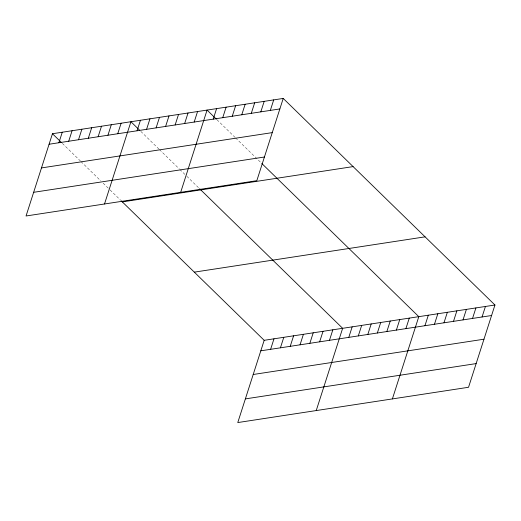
<?xml version="1.0" encoding="UTF-8"?>
<svg xmlns="http://www.w3.org/2000/svg" width="521" height="521" viewBox="0 0 521 521"><rect width="100%" height="100%" fill="white"/><g stroke="black" fill="none" stroke-linecap="round" stroke-linejoin="round"><path stroke-width="0.39" stroke-dasharray="2.6 1.95" d="M216.97 119.739L235.023 137.349M235.603 137.922L261.223 162.917M140.82 131.39L158.866 148.999M159.452 149.566L179.244 168.882M179.83 169.449L185.066 174.561M186.818 176.267L199.042 188.198M62.357 143.386L80.41 160.996M80.989 161.569L100.787 180.878M103.112 183.151L108.355 188.263M110.1 189.97L120.579 200.194"/><path stroke-width="0.78" d="M283.229 98.436L52.458 133.728L26.05 215.987L256.82 180.689L283.229 98.436L494.95 305.013L468.542 387.272L237.771 422.564L264.18 340.311L494.95 305.013M58.893 142.741L62.266 132.23M68.7 141.243L72.074 130.732M78.508 139.739L81.882 129.228M88.316 138.241L91.689 127.73M98.124 136.743L101.497 126.232M107.932 135.239L111.305 124.727M117.739 133.741L121.113 123.23M104.513 203.985L130.921 121.732L139.654 130.25M137.062 130.784L140.442 120.273M146.583 129.325L149.957 118.814M156.105 127.873L159.478 117.362M165.619 126.414L168.999 115.903M175.141 124.962L178.514 114.451M184.662 123.503L188.035 112.992M194.183 122.051L197.557 111.54M180.663 192.34L207.071 110.081L216.391 119.172M213.219 119.14L216.593 108.629M222.741 117.681L226.114 107.17M232.255 116.222L235.629 105.711M241.777 114.77L245.15 104.259M251.298 113.311L254.671 102.8M260.813 111.859L264.186 101.348M270.334 110.4L273.707 99.889M270.614 349.317L273.987 338.806M280.422 347.82L283.795 337.308M290.23 346.322L293.603 335.811M300.037 344.817L303.411 334.306M309.845 343.319L313.219 332.808M319.653 341.822L323.027 331.31M329.461 340.324L332.834 329.813M316.234 410.568L342.642 328.308L199.628 188.765M348.79 337.367L352.163 326.856M358.305 335.908L361.678 325.397M367.826 334.456L371.199 323.945M377.347 332.997L380.721 322.486M386.862 331.538L390.242 321.027M396.383 330.086L399.757 319.575M405.905 328.627L409.278 318.116M392.385 398.917L418.799 316.664L261.803 163.483M424.941 325.716L428.314 315.205M434.462 324.264L437.835 313.753M443.977 322.805L447.357 312.294M453.498 321.353L456.871 310.842M463.019 319.894L466.393 309.383M472.534 318.435L475.914 307.924M482.055 316.983L485.429 306.472M49.085 144.239L279.855 108.948M41.485 167.918L272.249 132.621M33.65 192.308L264.421 157.016M122.331 201.901L353.095 166.603M194.313 272.138L425.084 236.84M260.806 350.822L491.577 315.524M253.206 374.495L483.976 339.204M245.371 398.891L476.142 363.593M52.458 133.728L61.191 142.253M121.165 200.767L264.18 340.311"/></g></svg>
